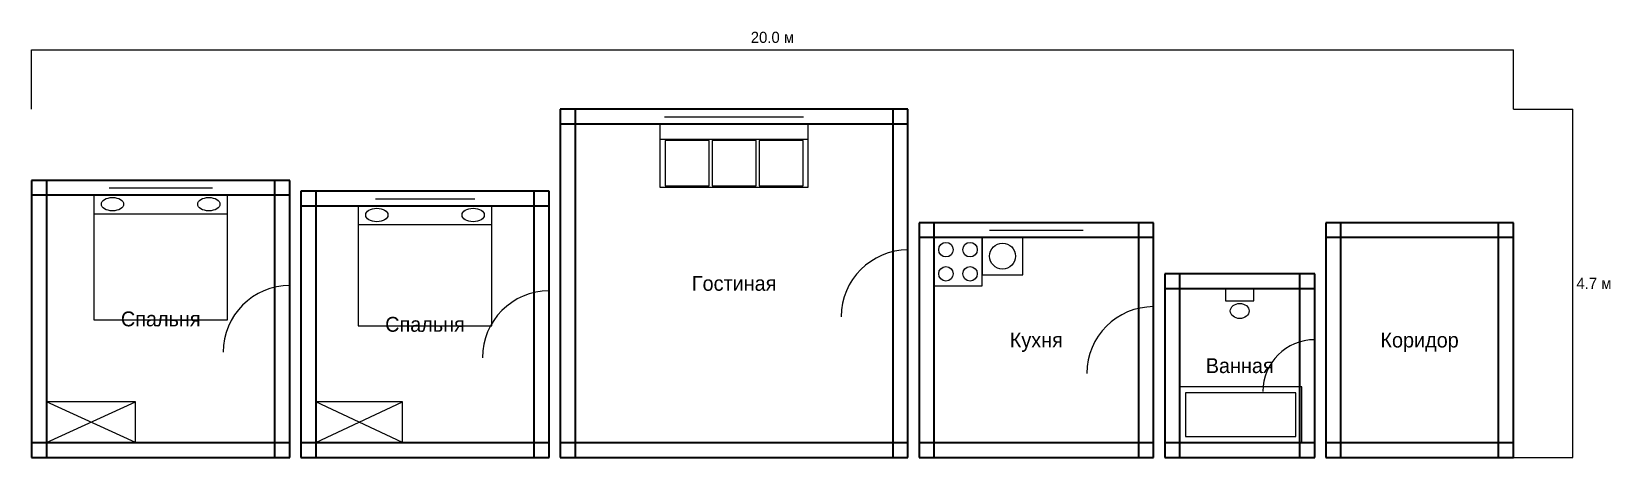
# Model space of a CAD drawing. Header units: metres. Extents: x 15 to 2144, y 30 to 604.
import ezdxf
from ezdxf.enums import TextEntityAlignment as Align

# ---------------------------------------------------------------- set-up
doc = ezdxf.new("R2010")
doc.units = ezdxf.units.M
for name, color, linetype, lineweight in [('Двери', 7, 'Continuous', 25), ('Мебель', 7, 'Continuous', 18), ('Окна', 7, 'Continuous', 25), ('Размеры', 1, 'Continuous', 13), ('Стены', 7, 'Continuous', 35), ('Текст', 7, 'Continuous', 13)]:
    doc.layers.add(name, color=color, linetype=linetype, lineweight=lineweight)

msp = doc.modelspace()

# ---------------------------------------------------------------- linework, layer by layer
at = {"layer": 'Двери'}
for p, q in [((1197, 219.5), (1197, 309.5)), ((363.3, 171.6), (363.3, 261.6)), ((713, 164.3), (713, 254.3)), ((1528.2, 143.1), (1528.2, 233.1)), ((1745.6, 118.6), (1745.6, 188.6))]:
    msp.add_line(p, q, dxfattribs=at)
for centre, radius in [((1197, 219.5), 90), ((363.3, 171.6), 90), ((713, 164.3), 90), ((1528.2, 143.1), 90), ((1745.6, 118.6), 70)]:
    msp.add_arc(centre, radius, 90, 180, dxfattribs=at)
at = {"layer": 'Мебель'}
for p, q in [((862.5, 459), (1062.5, 459)), ((99.1, 358.2), (279.1, 358.2)), ((455.6, 343.6), (635.6, 343.6)), ((35, 50), (155, 105)), ((155, 50), (35, 105)), ((398.3, 50), (515.4, 105)), ((515.4, 50), (398.3, 105))]:
    msp.add_line(p, q, dxfattribs=at)
for points in [[(862.5, 394), (1062.5, 394), (1062.5, 479), (862.5, 479), (862.5, 394)], [(869.5, 396), (928.8, 396), (928.8, 457), (869.5, 457), (869.5, 396)], [(932.8, 396), (992.2, 396), (992.2, 457), (932.8, 457), (932.8, 396)], [(996.2, 396), (1055.5, 396), (1055.5, 457), (996.2, 457), (996.2, 396)], [(99.1, 215.3), (279.1, 215.3), (279.1, 383.2), (99.1, 383.2), (99.1, 215.3)], [(455.6, 207.2), (635.6, 207.2), (635.6, 368.6), (455.6, 368.6), (455.6, 207.2)], [(35, 50), (155, 50), (155, 105), (35, 105), (35, 50)], [(398.3, 50), (515.4, 50), (515.4, 105), (398.3, 105), (398.3, 50)]]:
    msp.add_lwpolyline(points, dxfattribs=at)
for centre in [(124.1, 371.2), (254.1, 371.2), (480.6, 356.6), (610.6, 356.6)]:
    msp.add_ellipse(centre, major_axis=(15, 0), ratio=0.6, dxfattribs=at)
at = {"layer": 'Окна'}
for p, q in [((868.7, 499), (1056.3, 499)), ((868.7, 489), (1056.3, 489)), ((868.7, 479), (1056.3, 479)), ((119.5, 403.2), (258.8, 403.2)), ((119.5, 393.2), (258.8, 393.2)), ((478.7, 388.6), (612.6, 388.6)), ((119.5, 383.2), (258.8, 383.2)), ((478.7, 378.6), (612.6, 378.6)), ((478.7, 368.6), (612.6, 368.6)), ((1306.9, 346.2), (1433.3, 346.2)), ((1306.9, 336.2), (1433.3, 336.2)), ((1306.9, 326.2), (1433.3, 326.2))]:
    msp.add_line(p, q, dxfattribs=at)
at = {"layer": 'Размеры', "color": 1}
for p, q in [((15, 579), (2013.5, 579)), ((15, 499), (15, 579)), ((2013.5, 499), (2013.5, 579)), ((2013.5, 499), (2093.5, 499)), ((2093.5, 30), (2093.5, 499)), ((2013.5, 30), (2093.5, 30))]:
    msp.add_line(p, q, dxfattribs=at)
at = {"layer": 'Сантехника'}
for points in [[(1232, 261.2), (1297, 261.2), (1297, 326.2), (1232, 326.2), (1232, 261.2)], [(1297, 276.2), (1352, 276.2), (1352, 326.2), (1297, 326.2), (1297, 276.2)], [(1625.4, 241.1), (1663.4, 241.1), (1663.4, 257.2), (1625.4, 257.2), (1625.4, 241.1)], [(1563.3, 50), (1728.3, 50), (1728.3, 125), (1563.3, 125), (1563.3, 50)], [(1571.3, 58), (1720.3, 58), (1720.3, 117), (1571.3, 117), (1571.3, 58)]]:
    msp.add_lwpolyline(points, dxfattribs=at)
for centre, radius in [((1248.2, 309.9), 9.75), ((1280.7, 309.9), 9.75), ((1324.5, 301.2), 17.5), ((1248.2, 277.4), 9.75), ((1280.7, 277.4), 9.75)]:
    msp.add_circle(centre, radius, dxfattribs=at)
msp.add_ellipse((1644.4, 227.3), major_axis=(12.7, 0), ratio=0.8, dxfattribs=at)
at = {"layer": 'Стены'}
for p, q in [((1197, 499), (728, 499)), ((728, 499), (728, 30)), ((748, 499), (748, 30)), ((1177, 30), (1177, 499)), ((1197, 30), (1197, 499)), ((1197, 479), (728, 479)), ((363.3, 403.2), (15, 403.2)), ((15, 403.2), (15, 30)), ((35, 403.2), (35, 30)), ((343.3, 30), (343.3, 403.2)), ((363.3, 30), (363.3, 403.2)), ((713, 388.6), (378.3, 388.6)), ((378.3, 388.6), (378.3, 30)), ((398.3, 388.6), (398.3, 30)), ((693, 30), (693, 388.6)), ((713, 30), (713, 388.6)), ((363.3, 383.2), (15, 383.2)), ((713, 368.6), (378.3, 368.6)), ((1528.2, 346.2), (1212, 346.2)), ((1212, 346.2), (1212, 30)), ((1232, 346.2), (1232, 30)), ((1508.2, 30), (1508.2, 346.2)), ((1528.2, 30), (1528.2, 346.2)), ((2013.5, 346.2), (1760.5, 346.2)), ((1760.5, 346.2), (1760.5, 30)), ((1780.5, 346.2), (1780.5, 30)), ((1993.5, 30), (1993.5, 346.2)), ((2013.5, 30), (2013.5, 346.2)), ((1528.2, 326.2), (1212, 326.2)), ((2013.5, 326.2), (1760.5, 326.2)), ((1745.6, 277.2), (1543.3, 277.2)), ((1543.3, 277.2), (1543.3, 30)), ((1563.3, 277.2), (1563.3, 30)), ((1725.6, 30), (1725.6, 277.2)), ((1745.6, 30), (1745.6, 277.2)), ((1745.6, 257.2), (1543.3, 257.2)), ((15, 50), (363.3, 50)), ((378.3, 50), (713, 50)), ((728, 50), (1197, 50)), ((1212, 50), (1528.2, 50)), ((1543.3, 50), (1745.6, 50)), ((1760.5, 50), (2013.5, 50)), ((15, 30), (363.3, 30)), ((378.3, 30), (713, 30)), ((728, 30), (1197, 30)), ((1212, 30), (1528.2, 30)), ((1543.3, 30), (1745.6, 30)), ((1760.5, 30), (2013.5, 30))]:
    msp.add_line(p, q, dxfattribs=at)

# ---------------------------------------------------------------- texts
at = {"layer": 'Размеры', "color": 1}
msp.add_text('20.0 м', height=15, dxfattribs=at).set_placement((1014.2, 584), align=Align.BOTTOM_CENTER)
msp.add_text('4.7 м', height=15, dxfattribs=at).set_placement((2098.5, 264.5), align=Align.MIDDLE_LEFT)
at = {"layer": 'Текст'}
for s, p in [('Гостиная', (962.5, 264.5)), ('Спальня', (189.2, 216.6)), ('Спальня', (545.6, 209.3)), ('Кухня', (1370.1, 188.1)), ('Коридор', (1887, 188.1)), ('Ванная', (1644.4, 153.6))]:
    msp.add_text(s, height=20, dxfattribs=at).set_placement(p, align=Align.MIDDLE_CENTER)

doc.saveas('drawing.dxf')
